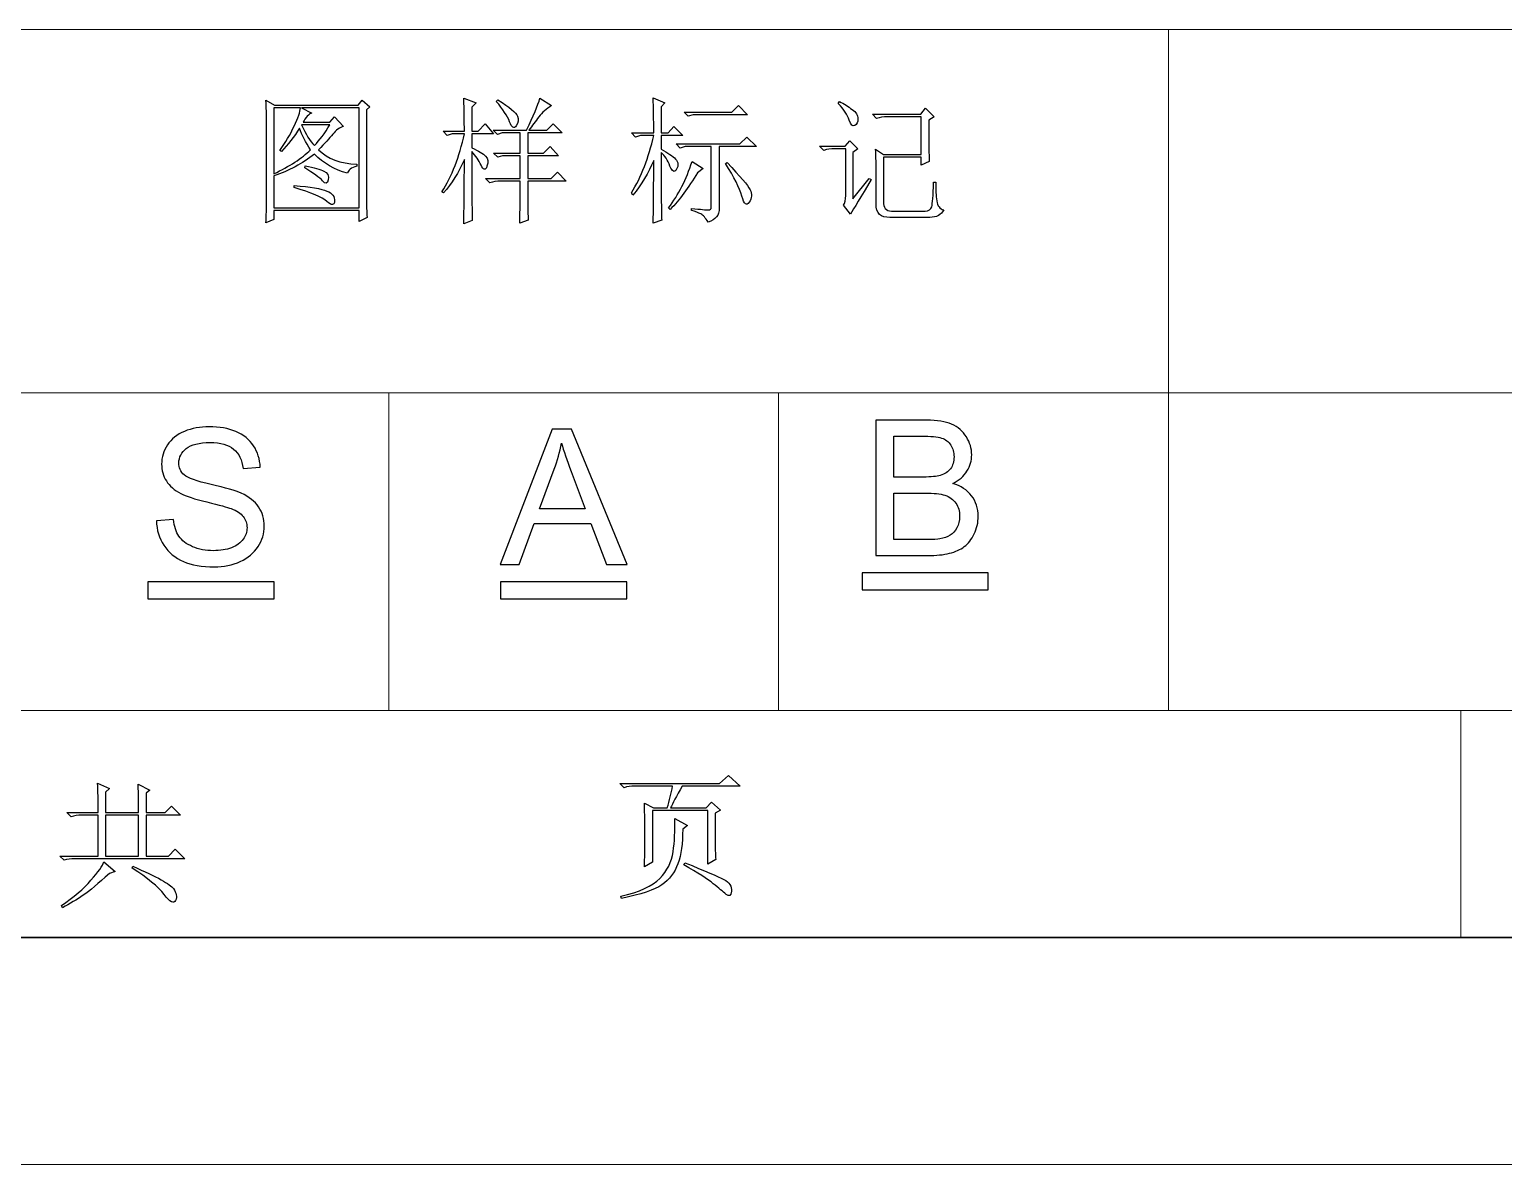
# Model space of a CAD drawing. Header units: millimetres. Extents: x 958 to 3026, y 447 to 1692.
# Drawn here: x 1343.2 to 1479.3, y 447.1 to 551.9 of the extents above; entities that cross this region are included whole.
import ezdxf

# ---------------------------------------------------------------- set-up
doc = ezdxf.new("R2010")
doc.units = ezdxf.units.MM
doc.layers.add('layer 1', color=7, linetype='Continuous')

msp = doc.modelspace()

# ---------------------------------------------------------------- linework, layer by layer
at = {"layer": 'layer 1', "color": 1, "lineweight": 9}
for points in [[(1610.298, 551.913), (1610.298, 551.913), (1070.528, 551.913), (1070.528, 551.913)], [(1448.367, 551.913), (1448.367, 551.913), (1448.367, 551.913), (1448.367, 551.913)], [(1448.367, 551.913), (1448.367, 551.913), (1448.367, 489.014), (1448.367, 489.014)], [(1610.298, 518.367), (1610.298, 518.367), (1340.413, 518.367), (1340.413, 518.367)], [(1376.398, 518.367), (1376.398, 518.367), (1376.398, 518.367), (1376.398, 518.367)], [(1376.398, 518.367), (1376.398, 518.367), (1376.398, 489.014), (1376.398, 489.014)], [(1412.382, 518.367), (1412.382, 518.367), (1412.382, 518.367), (1412.382, 518.367)], [(1412.382, 518.367), (1412.382, 518.367), (1412.382, 489.014), (1412.382, 489.014)], [(1610.298, 489.014), (1610.298, 489.014), (1070.528, 489.014), (1070.528, 489.014)], [(1475.355, 489.014), (1475.355, 489.014), (1475.355, 489.014), (1475.355, 489.014)], [(1475.355, 468.048), (1475.355, 468.048), (1475.355, 489.014), (1475.355, 489.014)], [(958.076, 447.081), (958.076, 447.081), (1902.673, 447.081), (1902.673, 447.081)]]:
    msp.add_open_spline(points, degree=3, dxfattribs=at)
at = {"layer": 'layer 1', "color": 1}
for points, knots in [([(1374.334, 544.484), (1374.334, 544.484), (1374.628, 544.777), (1374.628, 544.777), (1374.628, 544.777), (1374.628, 544.777), (1373.94, 545.369), (1373.94, 545.369), (1373.94, 545.369), (1373.94, 545.369), (1373.548, 544.926), (1373.548, 544.926), (1373.548, 544.926), (1373.548, 544.926), (1365.832, 544.926), (1365.832, 544.926), (1365.832, 544.926), (1365.832, 544.926), (1365.046, 545.369), (1365.046, 545.369), (1365.046, 545.369), (1365.08, 544.681), (1365.094, 544.058), (1365.094, 543.5), (1365.094, 543.5), (1365.094, 543.5), (1365.094, 536.08), (1365.094, 536.08), (1365.094, 536.08), (1365.094, 535.393), (1365.08, 534.722), (1365.046, 534.065), (1365.046, 534.065), (1365.046, 534.065), (1365.782, 534.361), (1365.782, 534.361), (1365.782, 534.361), (1365.782, 534.361), (1365.782, 535.196), (1365.782, 535.196), (1365.782, 535.196), (1365.782, 535.196), (1373.644, 535.196), (1373.644, 535.196), (1373.644, 535.196), (1373.644, 535.196), (1373.644, 534.164), (1373.644, 534.164), (1373.644, 534.164), (1373.644, 534.164), (1374.382, 534.556), (1374.382, 534.556), (1374.382, 534.556), (1374.349, 535.08), (1374.334, 535.672), (1374.334, 536.326), (1374.334, 536.326), (1374.334, 536.326), (1374.334, 544.484), (1374.334, 544.484)], [0, 0, 0, 0, 0.0666667, 0.0666667, 0.0666667, 0.0666667, 0.1333333, 0.1333333, 0.1333333, 0.1333333, 0.2, 0.2, 0.2, 0.2, 0.2666667, 0.2666667, 0.2666667, 0.2666667, 0.3333333, 0.3333333, 0.3333333, 0.3333333, 0.4, 0.4, 0.4, 0.4, 0.4666667, 0.4666667, 0.4666667, 0.4666667, 0.5333333, 0.5333333, 0.5333333, 0.5333333, 0.6, 0.6, 0.6, 0.6, 0.6666667, 0.6666667, 0.6666667, 0.6666667, 0.7333333, 0.7333333, 0.7333333, 0.7333333, 0.8, 0.8, 0.8, 0.8, 0.8666667, 0.8666667, 0.8666667, 0.8666667, 0.9333333, 0.9333333, 0.9333333, 0.9333333, 1, 1, 1, 1]), ([(1365.782, 544.681), (1365.782, 544.681), (1368.239, 544.681), (1368.239, 544.681), (1368.239, 544.681), (1368.208, 544.32), (1368.011, 543.754), (1367.65, 542.985), (1367.65, 542.985), (1367.289, 542.215), (1366.847, 541.469), (1366.323, 540.75), (1366.323, 540.75), (1366.323, 540.75), (1366.472, 540.651), (1366.472, 540.651), (1366.472, 540.651), (1367.092, 541.274), (1367.65, 541.993), (1368.141, 542.813), (1368.141, 542.813), (1368.371, 542.156), (1368.715, 541.485), (1369.174, 540.798), (1369.174, 540.798), (1368.355, 540.012), (1367.225, 539.273), (1365.782, 538.586), (1365.782, 538.586), (1365.782, 538.586), (1365.782, 544.681), (1365.782, 544.681)], [0, 0, 0, 0, 0.125, 0.125, 0.125, 0.125, 0.25, 0.25, 0.25, 0.25, 0.375, 0.375, 0.375, 0.375, 0.5, 0.5, 0.5, 0.5, 0.625, 0.625, 0.625, 0.625, 0.75, 0.75, 0.75, 0.75, 0.875, 0.875, 0.875, 0.875, 1, 1, 1, 1]), ([(1365.782, 535.441), (1365.782, 535.441), (1365.782, 538.391), (1365.782, 538.391), (1365.782, 538.391), (1367.16, 538.848), (1368.403, 539.521), (1369.518, 540.406), (1369.518, 540.406), (1370.369, 539.552), (1371.384, 538.963), (1372.565, 538.636), (1372.565, 538.636), (1372.63, 538.93), (1372.925, 539.144), (1373.449, 539.273), (1373.449, 539.273), (1373.449, 539.273), (1373.449, 539.471), (1373.449, 539.471), (1373.449, 539.471), (1371.908, 539.536), (1370.73, 539.978), (1369.91, 540.798), (1369.91, 540.798), (1370.468, 541.387), (1370.902, 541.871), (1371.212, 542.247), (1371.212, 542.247), (1371.525, 542.624), (1371.86, 542.861), (1372.221, 542.959), (1372.221, 542.959), (1372.221, 542.959), (1371.384, 543.844), (1371.384, 543.844), (1371.384, 543.844), (1371.384, 543.844), (1370.942, 543.354), (1370.942, 543.354), (1370.942, 543.354), (1370.942, 543.354), (1368.487, 543.354), (1368.487, 543.354), (1368.487, 543.354), (1368.583, 543.551), (1368.707, 543.729), (1368.854, 543.895), (1368.854, 543.895), (1369.003, 544.058), (1369.141, 544.157), (1369.273, 544.188), (1369.273, 544.188), (1369.273, 544.188), (1368.338, 544.681), (1368.338, 544.681), (1368.338, 544.681), (1368.338, 544.681), (1373.644, 544.681), (1373.644, 544.681), (1373.644, 544.681), (1373.644, 544.681), (1373.644, 535.441), (1373.644, 535.441), (1373.644, 535.441), (1373.644, 535.441), (1365.782, 535.441), (1365.782, 535.441)], [0, 0, 0, 0, 0.0588235, 0.0588235, 0.0588235, 0.0588235, 0.1176471, 0.1176471, 0.1176471, 0.1176471, 0.1764706, 0.1764706, 0.1764706, 0.1764706, 0.2352941, 0.2352941, 0.2352941, 0.2352941, 0.2941176, 0.2941176, 0.2941176, 0.2941176, 0.3529412, 0.3529412, 0.3529412, 0.3529412, 0.4117647, 0.4117647, 0.4117647, 0.4117647, 0.4705882, 0.4705882, 0.4705882, 0.4705882, 0.5294118, 0.5294118, 0.5294118, 0.5294118, 0.5882353, 0.5882353, 0.5882353, 0.5882353, 0.6470588, 0.6470588, 0.6470588, 0.6470588, 0.7058824, 0.7058824, 0.7058824, 0.7058824, 0.7647059, 0.7647059, 0.7647059, 0.7647059, 0.8235294, 0.8235294, 0.8235294, 0.8235294, 0.8823529, 0.8823529, 0.8823529, 0.8823529, 0.9411765, 0.9411765, 0.9411765, 0.9411765, 1, 1, 1, 1]), ([(1384.053, 536.72), (1384.053, 536.72), (1384.053, 540.651), (1384.053, 540.651), (1384.053, 540.651), (1384.413, 540.257), (1384.698, 539.831), (1384.912, 539.372), (1384.912, 539.372), (1385.126, 538.915), (1385.307, 538.881), (1385.453, 539.273), (1385.453, 539.273), (1385.6, 539.668), (1385.56, 539.978), (1385.33, 540.209), (1385.33, 540.209), (1385.101, 540.437), (1384.676, 540.699), (1384.053, 540.995), (1384.053, 540.995), (1384.053, 540.995), (1384.053, 542.272), (1384.053, 542.272), (1384.053, 542.272), (1384.053, 542.272), (1386.068, 542.272), (1386.068, 542.272), (1386.068, 542.272), (1386.068, 542.272), (1385.281, 543.205), (1385.281, 543.205), (1385.281, 543.205), (1385.281, 543.205), (1384.642, 542.517), (1384.642, 542.517), (1384.642, 542.517), (1384.642, 542.517), (1384.053, 542.517), (1384.053, 542.517), (1384.053, 542.517), (1384.053, 542.517), (1384.053, 544.729), (1384.053, 544.729), (1384.053, 544.729), (1384.053, 544.729), (1384.445, 545.123), (1384.445, 545.123), (1384.445, 545.123), (1384.445, 545.123), (1383.315, 545.563), (1383.315, 545.563), (1383.315, 545.563), (1383.348, 544.419), (1383.365, 543.402), (1383.365, 542.517), (1383.365, 542.517), (1383.365, 542.517), (1381.398, 542.517), (1381.398, 542.517), (1381.398, 542.517), (1381.398, 542.517), (1381.793, 542.125), (1381.793, 542.125), (1381.793, 542.125), (1381.793, 542.125), (1382.235, 542.272), (1382.235, 542.272), (1382.235, 542.272), (1382.235, 542.272), (1383.365, 542.272), (1383.365, 542.272), (1383.365, 542.272), (1382.906, 540.144), (1382.218, 538.357), (1381.3, 536.915), (1381.3, 536.915), (1381.3, 536.915), (1381.449, 536.818), (1381.449, 536.818), (1381.449, 536.818), (1382.201, 537.67), (1382.841, 538.701), (1383.365, 539.913), (1383.365, 539.913), (1383.365, 537.881), (1383.348, 535.9), (1383.315, 533.967), (1383.315, 533.967), (1383.315, 533.967), (1384.101, 534.263), (1384.101, 534.263), (1384.101, 534.263), (1384.07, 535.441), (1384.053, 536.261), (1384.053, 536.72)], [0, 0, 0, 0, 0.0416667, 0.0416667, 0.0416667, 0.0416667, 0.0833333, 0.0833333, 0.0833333, 0.0833333, 0.125, 0.125, 0.125, 0.125, 0.1666667, 0.1666667, 0.1666667, 0.1666667, 0.2083333, 0.2083333, 0.2083333, 0.2083333, 0.25, 0.25, 0.25, 0.25, 0.2916667, 0.2916667, 0.2916667, 0.2916667, 0.3333333, 0.3333333, 0.3333333, 0.3333333, 0.375, 0.375, 0.375, 0.375, 0.4166667, 0.4166667, 0.4166667, 0.4166667, 0.4583333, 0.4583333, 0.4583333, 0.4583333, 0.5, 0.5, 0.5, 0.5, 0.5416667, 0.5416667, 0.5416667, 0.5416667, 0.5833333, 0.5833333, 0.5833333, 0.5833333, 0.625, 0.625, 0.625, 0.625, 0.6666667, 0.6666667, 0.6666667, 0.6666667, 0.7083333, 0.7083333, 0.7083333, 0.7083333, 0.75, 0.75, 0.75, 0.75, 0.7916667, 0.7916667, 0.7916667, 0.7916667, 0.8333333, 0.8333333, 0.8333333, 0.8333333, 0.875, 0.875, 0.875, 0.875, 0.9166667, 0.9166667, 0.9166667, 0.9166667, 0.9583333, 0.9583333, 0.9583333, 0.9583333, 1, 1, 1, 1]), ([(1389.213, 537.898), (1389.213, 537.898), (1392.75, 537.898), (1392.75, 537.898), (1392.75, 537.898), (1392.75, 537.898), (1391.963, 538.735), (1391.963, 538.735), (1391.963, 538.735), (1391.963, 538.735), (1391.374, 538.143), (1391.374, 538.143), (1391.374, 538.143), (1391.374, 538.143), (1389.213, 538.143), (1389.213, 538.143), (1389.213, 538.143), (1389.213, 538.143), (1389.213, 540.257), (1389.213, 540.257), (1389.213, 540.257), (1389.213, 540.257), (1392.062, 540.257), (1392.062, 540.257), (1392.062, 540.257), (1392.062, 540.257), (1391.276, 541.093), (1391.276, 541.093), (1391.276, 541.093), (1391.276, 541.093), (1390.687, 540.502), (1390.687, 540.502), (1390.687, 540.502), (1390.687, 540.502), (1389.213, 540.502), (1389.213, 540.502), (1389.213, 540.502), (1389.213, 540.502), (1389.213, 542.37), (1389.213, 542.37), (1389.213, 542.37), (1389.213, 542.37), (1392.406, 542.37), (1392.406, 542.37), (1392.406, 542.37), (1392.406, 542.37), (1391.571, 543.205), (1391.571, 543.205), (1391.571, 543.205), (1391.571, 543.205), (1390.982, 542.616), (1390.982, 542.616), (1390.982, 542.616), (1390.982, 542.616), (1389.311, 542.616), (1389.311, 542.616), (1389.311, 542.616), (1389.638, 543.041), (1389.948, 543.452), (1390.244, 543.844), (1390.244, 543.844), (1390.54, 544.238), (1390.932, 544.582), (1391.425, 544.876), (1391.425, 544.876), (1391.425, 544.876), (1390.343, 545.563), (1390.343, 545.563), (1390.343, 545.563), (1390.146, 544.909), (1389.737, 543.926), (1389.114, 542.616), (1389.114, 542.616), (1389.114, 542.616), (1386.017, 542.616), (1386.017, 542.616), (1386.017, 542.616), (1386.017, 542.616), (1386.412, 542.224), (1386.412, 542.224), (1386.412, 542.224), (1386.412, 542.224), (1386.854, 542.37), (1386.854, 542.37), (1386.854, 542.37), (1386.854, 542.37), (1388.525, 542.37), (1388.525, 542.37), (1388.525, 542.37), (1388.525, 542.37), (1388.525, 540.502), (1388.525, 540.502), (1388.525, 540.502), (1388.525, 540.502), (1386.068, 540.502), (1386.068, 540.502), (1386.068, 540.502), (1386.068, 540.502), (1386.46, 540.11), (1386.46, 540.11), (1386.46, 540.11), (1386.46, 540.11), (1386.902, 540.257), (1386.902, 540.257), (1386.902, 540.257), (1386.902, 540.257), (1388.525, 540.257), (1388.525, 540.257), (1388.525, 540.257), (1388.525, 540.257), (1388.525, 538.143), (1388.525, 538.143), (1388.525, 538.143), (1388.525, 538.143), (1385.33, 538.143), (1385.33, 538.143), (1385.33, 538.143), (1385.33, 538.143), (1385.724, 537.751), (1385.724, 537.751), (1385.724, 537.751), (1386.017, 537.85), (1386.347, 537.898), (1386.707, 537.898), (1386.707, 537.898), (1386.707, 537.898), (1388.525, 537.898), (1388.525, 537.898), (1388.525, 537.898), (1388.525, 536.489), (1388.508, 535.196), (1388.475, 534.017), (1388.475, 534.017), (1388.475, 534.017), (1389.261, 534.311), (1389.261, 534.311), (1389.261, 534.311), (1389.229, 535.032), (1389.213, 536.227), (1389.213, 537.898)], [0, 0, 0, 0, 0.0285714, 0.0285714, 0.0285714, 0.0285714, 0.0571429, 0.0571429, 0.0571429, 0.0571429, 0.0857143, 0.0857143, 0.0857143, 0.0857143, 0.1142857, 0.1142857, 0.1142857, 0.1142857, 0.1428571, 0.1428571, 0.1428571, 0.1428571, 0.1714286, 0.1714286, 0.1714286, 0.1714286, 0.2, 0.2, 0.2, 0.2, 0.2285714, 0.2285714, 0.2285714, 0.2285714, 0.2571429, 0.2571429, 0.2571429, 0.2571429, 0.2857143, 0.2857143, 0.2857143, 0.2857143, 0.3142857, 0.3142857, 0.3142857, 0.3142857, 0.3428571, 0.3428571, 0.3428571, 0.3428571, 0.3714286, 0.3714286, 0.3714286, 0.3714286, 0.4, 0.4, 0.4, 0.4, 0.4285714, 0.4285714, 0.4285714, 0.4285714, 0.4571429, 0.4571429, 0.4571429, 0.4571429, 0.4857143, 0.4857143, 0.4857143, 0.4857143, 0.5142857, 0.5142857, 0.5142857, 0.5142857, 0.5428571, 0.5428571, 0.5428571, 0.5428571, 0.5714286, 0.5714286, 0.5714286, 0.5714286, 0.6, 0.6, 0.6, 0.6, 0.6285714, 0.6285714, 0.6285714, 0.6285714, 0.6571429, 0.6571429, 0.6571429, 0.6571429, 0.6857143, 0.6857143, 0.6857143, 0.6857143, 0.7142857, 0.7142857, 0.7142857, 0.7142857, 0.7428571, 0.7428571, 0.7428571, 0.7428571, 0.7714286, 0.7714286, 0.7714286, 0.7714286, 0.8, 0.8, 0.8, 0.8, 0.8285714, 0.8285714, 0.8285714, 0.8285714, 0.8571429, 0.8571429, 0.8571429, 0.8571429, 0.8857143, 0.8857143, 0.8857143, 0.8857143, 0.9142857, 0.9142857, 0.9142857, 0.9142857, 0.9428571, 0.9428571, 0.9428571, 0.9428571, 0.9714286, 0.9714286, 0.9714286, 0.9714286, 1, 1, 1, 1]), ([(1386.313, 545.27), (1386.936, 544.549), (1387.344, 543.918), (1387.542, 543.377), (1387.542, 543.377), (1387.739, 542.838), (1387.942, 542.714), (1388.156, 543.01), (1388.156, 543.01), (1388.368, 543.303), (1388.41, 543.607), (1388.28, 543.918), (1388.28, 543.918), (1388.148, 544.23), (1387.542, 544.729), (1386.46, 545.417), (1386.46, 545.417), (1386.46, 545.417), (1386.313, 545.27), (1386.313, 545.27)], [0, 0, 0, 0, 0.2, 0.2, 0.2, 0.2, 0.4, 0.4, 0.4, 0.4, 0.6, 0.6, 0.6, 0.6, 0.8, 0.8, 0.8, 0.8, 1, 1, 1, 1]), ([(1401.535, 540.553), (1401.864, 540.257), (1402.133, 539.84), (1402.347, 539.299), (1402.347, 539.299), (1402.561, 538.758), (1402.764, 538.659), (1402.961, 539.005), (1402.961, 539.005), (1403.158, 539.349), (1403.124, 539.659), (1402.862, 539.938), (1402.862, 539.938), (1402.6, 540.217), (1402.158, 540.519), (1401.535, 540.846), (1401.535, 540.846), (1401.535, 540.846), (1401.535, 542.125), (1401.535, 542.125), (1401.535, 542.125), (1401.535, 542.125), (1403.55, 542.125), (1403.55, 542.125), (1403.55, 542.125), (1403.55, 542.125), (1402.716, 542.959), (1402.716, 542.959), (1402.716, 542.959), (1402.716, 542.959), (1402.175, 542.37), (1402.175, 542.37), (1402.175, 542.37), (1402.175, 542.37), (1401.535, 542.37), (1401.535, 542.37), (1401.535, 542.37), (1401.535, 542.37), (1401.535, 544.777), (1401.535, 544.777), (1401.535, 544.777), (1401.535, 544.777), (1401.879, 545.123), (1401.879, 545.123), (1401.879, 545.123), (1401.879, 545.123), (1400.799, 545.614), (1400.799, 545.614), (1400.799, 545.614), (1400.831, 544.695), (1400.847, 543.616), (1400.847, 542.37), (1400.847, 542.37), (1400.847, 542.37), (1398.784, 542.37), (1398.784, 542.37), (1398.784, 542.37), (1398.784, 542.37), (1399.176, 541.978), (1399.176, 541.978), (1399.176, 541.978), (1399.176, 541.978), (1399.619, 542.125), (1399.619, 542.125), (1399.619, 542.125), (1399.619, 542.125), (1400.847, 542.125), (1400.847, 542.125), (1400.847, 542.125), (1400.388, 540.06), (1399.701, 538.292), (1398.784, 536.818), (1398.784, 536.818), (1398.784, 536.818), (1398.931, 536.621), (1398.931, 536.621), (1398.931, 536.621), (1399.717, 537.605), (1400.357, 538.668), (1400.847, 539.814), (1400.847, 539.814), (1400.847, 537.357), (1400.831, 535.426), (1400.799, 534.017), (1400.799, 534.017), (1400.799, 534.017), (1401.586, 534.311), (1401.586, 534.311), (1401.586, 534.311), (1401.552, 534.967), (1401.535, 537.047), (1401.535, 540.553)], [0, 0, 0, 0, 0.0434783, 0.0434783, 0.0434783, 0.0434783, 0.0869565, 0.0869565, 0.0869565, 0.0869565, 0.1304348, 0.1304348, 0.1304348, 0.1304348, 0.173913, 0.173913, 0.173913, 0.173913, 0.2173913, 0.2173913, 0.2173913, 0.2173913, 0.2608696, 0.2608696, 0.2608696, 0.2608696, 0.3043478, 0.3043478, 0.3043478, 0.3043478, 0.3478261, 0.3478261, 0.3478261, 0.3478261, 0.3913043, 0.3913043, 0.3913043, 0.3913043, 0.4347826, 0.4347826, 0.4347826, 0.4347826, 0.4782609, 0.4782609, 0.4782609, 0.4782609, 0.5217391, 0.5217391, 0.5217391, 0.5217391, 0.5652174, 0.5652174, 0.5652174, 0.5652174, 0.6086957, 0.6086957, 0.6086957, 0.6086957, 0.6521739, 0.6521739, 0.6521739, 0.6521739, 0.6956522, 0.6956522, 0.6956522, 0.6956522, 0.7391304, 0.7391304, 0.7391304, 0.7391304, 0.7826087, 0.7826087, 0.7826087, 0.7826087, 0.826087, 0.826087, 0.826087, 0.826087, 0.8695652, 0.8695652, 0.8695652, 0.8695652, 0.9130435, 0.9130435, 0.9130435, 0.9130435, 0.9565217, 0.9565217, 0.9565217, 0.9565217, 1, 1, 1, 1]), ([(1403.649, 544.287), (1403.649, 544.287), (1404.043, 543.895), (1404.043, 543.895), (1404.043, 543.895), (1404.043, 543.895), (1404.485, 544.041), (1404.485, 544.041), (1404.485, 544.041), (1404.485, 544.041), (1409.496, 544.041), (1409.496, 544.041), (1409.496, 544.041), (1409.496, 544.041), (1408.662, 544.876), (1408.662, 544.876), (1408.662, 544.876), (1408.662, 544.876), (1408.073, 544.287), (1408.073, 544.287), (1408.073, 544.287), (1408.073, 544.287), (1403.649, 544.287), (1403.649, 544.287)], [0, 0, 0, 0, 0.1666667, 0.1666667, 0.1666667, 0.1666667, 0.3333333, 0.3333333, 0.3333333, 0.3333333, 0.5, 0.5, 0.5, 0.5, 0.6666667, 0.6666667, 0.6666667, 0.6666667, 0.8333333, 0.8333333, 0.8333333, 0.8333333, 1, 1, 1, 1]), ([(1417.89, 545.073), (1418.414, 544.515), (1418.749, 544.008), (1418.896, 543.551), (1418.896, 543.551), (1419.043, 543.092), (1419.217, 542.92), (1419.412, 543.033), (1419.412, 543.033), (1419.609, 543.148), (1419.707, 543.362), (1419.707, 543.672), (1419.707, 543.672), (1419.707, 543.985), (1419.527, 544.27), (1419.166, 544.532), (1419.166, 544.532), (1418.806, 544.794), (1418.414, 545.039), (1417.988, 545.27), (1417.988, 545.27), (1417.988, 545.27), (1417.89, 545.073), (1417.89, 545.073)], [0, 0, 0, 0, 0.1666667, 0.1666667, 0.1666667, 0.1666667, 0.3333333, 0.3333333, 0.3333333, 0.3333333, 0.5, 0.5, 0.5, 0.5, 0.6666667, 0.6666667, 0.6666667, 0.6666667, 0.8333333, 0.8333333, 0.8333333, 0.8333333, 1, 1, 1, 1]), ([(1421.378, 535.785), (1421.378, 534.933), (1421.804, 534.525), (1422.655, 534.556), (1422.655, 534.556), (1422.655, 534.556), (1426.341, 534.556), (1426.341, 534.556), (1426.341, 534.556), (1426.964, 534.556), (1427.39, 534.787), (1427.618, 535.246), (1427.618, 535.246), (1427.257, 535.342), (1427.046, 535.621), (1426.981, 536.08), (1426.981, 536.08), (1426.914, 536.54), (1426.882, 537.112), (1426.882, 537.8), (1426.882, 537.8), (1426.882, 537.8), (1426.685, 537.8), (1426.685, 537.8), (1426.685, 537.8), (1426.651, 536.556), (1426.595, 535.801), (1426.513, 535.539), (1426.513, 535.539), (1426.431, 535.277), (1426.226, 535.147), (1425.899, 535.147), (1425.899, 535.147), (1425.899, 535.147), (1422.802, 535.147), (1422.802, 535.147), (1422.802, 535.147), (1422.278, 535.147), (1422.033, 535.441), (1422.066, 536.032), (1422.066, 536.032), (1422.066, 536.032), (1422.066, 540.11), (1422.066, 540.11), (1422.066, 540.11), (1422.066, 540.11), (1425.555, 540.11), (1425.555, 540.11), (1425.555, 540.11), (1425.555, 540.11), (1425.555, 539.372), (1425.555, 539.372), (1425.555, 539.372), (1425.555, 539.372), (1426.293, 539.716), (1426.293, 539.716), (1426.293, 539.716), (1426.259, 540.209), (1426.243, 541.485), (1426.243, 543.551), (1426.243, 543.551), (1426.243, 543.551), (1426.733, 543.844), (1426.733, 543.844), (1426.733, 543.844), (1426.733, 543.844), (1425.947, 544.63), (1425.947, 544.63), (1425.947, 544.63), (1425.947, 544.63), (1425.507, 544.089), (1425.507, 544.089), (1425.507, 544.089), (1425.507, 544.089), (1421.035, 544.089), (1421.035, 544.089), (1421.035, 544.089), (1421.035, 544.089), (1421.427, 543.697), (1421.427, 543.697), (1421.427, 543.697), (1421.722, 543.796), (1422.049, 543.844), (1422.41, 543.844), (1422.41, 543.844), (1422.41, 543.844), (1425.555, 543.844), (1425.555, 543.844), (1425.555, 543.844), (1425.555, 543.844), (1425.555, 540.355), (1425.555, 540.355), (1425.555, 540.355), (1425.555, 540.355), (1422.066, 540.355), (1422.066, 540.355), (1422.066, 540.355), (1422.066, 540.355), (1421.328, 540.846), (1421.328, 540.846), (1421.328, 540.846), (1421.362, 540.257), (1421.378, 539.701), (1421.378, 539.177), (1421.378, 539.177), (1421.378, 539.177), (1421.378, 535.785), (1421.378, 535.785)], [0, 0, 0, 0, 0.037037, 0.037037, 0.037037, 0.037037, 0.0740741, 0.0740741, 0.0740741, 0.0740741, 0.1111111, 0.1111111, 0.1111111, 0.1111111, 0.1481481, 0.1481481, 0.1481481, 0.1481481, 0.1851852, 0.1851852, 0.1851852, 0.1851852, 0.2222222, 0.2222222, 0.2222222, 0.2222222, 0.2592593, 0.2592593, 0.2592593, 0.2592593, 0.2962963, 0.2962963, 0.2962963, 0.2962963, 0.3333333, 0.3333333, 0.3333333, 0.3333333, 0.3703704, 0.3703704, 0.3703704, 0.3703704, 0.4074074, 0.4074074, 0.4074074, 0.4074074, 0.4444444, 0.4444444, 0.4444444, 0.4444444, 0.4814815, 0.4814815, 0.4814815, 0.4814815, 0.5185185, 0.5185185, 0.5185185, 0.5185185, 0.5555556, 0.5555556, 0.5555556, 0.5555556, 0.5925926, 0.5925926, 0.5925926, 0.5925926, 0.6296296, 0.6296296, 0.6296296, 0.6296296, 0.6666667, 0.6666667, 0.6666667, 0.6666667, 0.7037037, 0.7037037, 0.7037037, 0.7037037, 0.7407407, 0.7407407, 0.7407407, 0.7407407, 0.7777778, 0.7777778, 0.7777778, 0.7777778, 0.8148148, 0.8148148, 0.8148148, 0.8148148, 0.8518519, 0.8518519, 0.8518519, 0.8518519, 0.8888889, 0.8888889, 0.8888889, 0.8888889, 0.9259259, 0.9259259, 0.9259259, 0.9259259, 0.962963, 0.962963, 0.962963, 0.962963, 1, 1, 1, 1]), ([(1368.338, 543.108), (1368.338, 543.108), (1370.942, 543.108), (1370.942, 543.108), (1370.942, 543.108), (1370.485, 542.322), (1370.009, 541.683), (1369.518, 541.192), (1369.518, 541.192), (1369.124, 541.584), (1368.732, 542.224), (1368.338, 543.108)], [0, 0, 0, 0, 0.3333333, 0.3333333, 0.3333333, 0.3333333, 0.6666667, 0.6666667, 0.6666667, 0.6666667, 1, 1, 1, 1]), ([(1404.336, 535.393), (1404.336, 535.393), (1404.336, 535.196), (1404.336, 535.196), (1404.336, 535.196), (1404.697, 535.097), (1404.984, 534.99), (1405.196, 534.877), (1405.196, 534.877), (1405.41, 534.762), (1405.63, 534.508), (1405.861, 534.116), (1405.861, 534.116), (1406.221, 534.246), (1406.483, 534.409), (1406.647, 534.606), (1406.647, 534.606), (1406.81, 534.804), (1406.892, 535.08), (1406.892, 535.441), (1406.892, 535.441), (1406.892, 535.441), (1406.892, 541.093), (1406.892, 541.093), (1406.892, 541.093), (1406.892, 541.093), (1410.333, 541.093), (1410.333, 541.093), (1410.333, 541.093), (1410.333, 541.093), (1409.448, 541.978), (1409.448, 541.978), (1409.448, 541.978), (1409.448, 541.978), (1408.808, 541.339), (1408.808, 541.339), (1408.808, 541.339), (1408.808, 541.339), (1402.913, 541.339), (1402.913, 541.339), (1402.913, 541.339), (1402.913, 541.339), (1403.305, 540.945), (1403.305, 540.945), (1403.305, 540.945), (1403.305, 540.945), (1403.747, 541.093), (1403.747, 541.093), (1403.747, 541.093), (1403.747, 541.093), (1406.154, 541.093), (1406.154, 541.093), (1406.154, 541.093), (1406.154, 541.093), (1406.154, 535.491), (1406.154, 535.491), (1406.154, 535.491), (1406.154, 535.328), (1406.064, 535.246), (1405.886, 535.246), (1405.886, 535.246), (1405.705, 535.246), (1405.19, 535.294), (1404.336, 535.393)], [0, 0, 0, 0, 0.0625, 0.0625, 0.0625, 0.0625, 0.125, 0.125, 0.125, 0.125, 0.1875, 0.1875, 0.1875, 0.1875, 0.25, 0.25, 0.25, 0.25, 0.3125, 0.3125, 0.3125, 0.3125, 0.375, 0.375, 0.375, 0.375, 0.4375, 0.4375, 0.4375, 0.4375, 0.5, 0.5, 0.5, 0.5, 0.5625, 0.5625, 0.5625, 0.5625, 0.625, 0.625, 0.625, 0.625, 0.6875, 0.6875, 0.6875, 0.6875, 0.75, 0.75, 0.75, 0.75, 0.8125, 0.8125, 0.8125, 0.8125, 0.875, 0.875, 0.875, 0.875, 0.9375, 0.9375, 0.9375, 0.9375, 1, 1, 1, 1]), ([(1418.38, 535.688), (1418.38, 535.688), (1419.02, 534.852), (1419.02, 534.852), (1419.02, 534.852), (1419.313, 535.376), (1419.953, 536.441), (1420.936, 538.047), (1420.936, 538.047), (1420.936, 538.047), (1420.739, 538.143), (1420.739, 538.143), (1420.739, 538.143), (1420.739, 538.143), (1419.217, 536.277), (1419.217, 536.277), (1419.217, 536.277), (1419.217, 536.277), (1419.217, 540.553), (1419.217, 540.553), (1419.217, 540.553), (1419.217, 540.553), (1419.707, 540.896), (1419.707, 540.896), (1419.707, 540.896), (1419.707, 540.896), (1418.969, 541.632), (1418.969, 541.632), (1418.969, 541.632), (1418.969, 541.632), (1418.527, 541.142), (1418.527, 541.142), (1418.527, 541.142), (1418.527, 541.142), (1416.168, 541.142), (1416.168, 541.142), (1416.168, 541.142), (1416.168, 541.142), (1416.562, 540.75), (1416.562, 540.75), (1416.562, 540.75), (1416.858, 540.846), (1417.185, 540.896), (1417.546, 540.896), (1417.546, 540.896), (1417.546, 540.896), (1418.577, 540.896), (1418.577, 540.896), (1418.577, 540.896), (1418.577, 540.896), (1418.577, 536.571), (1418.577, 536.571), (1418.577, 536.571), (1418.577, 536.179), (1418.512, 535.883), (1418.38, 535.688)], [0, 0, 0, 0, 0.0714286, 0.0714286, 0.0714286, 0.0714286, 0.1428571, 0.1428571, 0.1428571, 0.1428571, 0.2142857, 0.2142857, 0.2142857, 0.2142857, 0.2857143, 0.2857143, 0.2857143, 0.2857143, 0.3571429, 0.3571429, 0.3571429, 0.3571429, 0.4285714, 0.4285714, 0.4285714, 0.4285714, 0.5, 0.5, 0.5, 0.5, 0.5714286, 0.5714286, 0.5714286, 0.5714286, 0.6428571, 0.6428571, 0.6428571, 0.6428571, 0.7142857, 0.7142857, 0.7142857, 0.7142857, 0.7857143, 0.7857143, 0.7857143, 0.7857143, 0.8571429, 0.8571429, 0.8571429, 0.8571429, 0.9285714, 0.9285714, 0.9285714, 0.9285714, 1, 1, 1, 1]), ([(1368.682, 539.324), (1368.682, 539.324), (1368.633, 539.127), (1368.633, 539.127), (1368.633, 539.127), (1369.451, 538.636), (1370, 538.234), (1370.279, 537.923), (1370.279, 537.923), (1370.558, 537.611), (1370.73, 537.644), (1370.795, 538.022), (1370.795, 538.022), (1370.86, 538.397), (1370.73, 538.668), (1370.403, 538.833), (1370.403, 538.833), (1370.074, 538.997), (1369.501, 539.16), (1368.682, 539.324)], [0, 0, 0, 0, 0.2, 0.2, 0.2, 0.2, 0.4, 0.4, 0.4, 0.4, 0.6, 0.6, 0.6, 0.6, 0.8, 0.8, 0.8, 0.8, 1, 1, 1, 1]), ([(1404.387, 539.716), (1403.863, 538.078), (1403.141, 536.653), (1402.223, 535.441), (1402.223, 535.441), (1402.223, 535.441), (1402.372, 535.294), (1402.372, 535.294), (1402.372, 535.294), (1403.223, 536.145), (1404.057, 537.275), (1404.877, 538.684), (1404.877, 538.684), (1404.877, 538.684), (1405.418, 539.079), (1405.418, 539.079), (1405.418, 539.079), (1405.418, 539.079), (1404.387, 539.716), (1404.387, 539.716)], [0, 0, 0, 0, 0.2, 0.2, 0.2, 0.2, 0.4, 0.4, 0.4, 0.4, 0.6, 0.6, 0.6, 0.6, 0.8, 0.8, 0.8, 0.8, 1, 1, 1, 1]), ([(1407.63, 539.62), (1407.63, 539.62), (1407.481, 539.521), (1407.481, 539.521), (1407.481, 539.521), (1408.267, 538.276), (1408.769, 537.275), (1408.98, 536.523), (1408.98, 536.523), (1409.194, 535.77), (1409.423, 535.581), (1409.668, 535.957), (1409.668, 535.957), (1409.913, 536.334), (1409.939, 536.72), (1409.741, 537.112), (1409.741, 537.112), (1409.547, 537.506), (1408.842, 538.341), (1407.63, 539.62)], [0, 0, 0, 0, 0.2, 0.2, 0.2, 0.2, 0.4, 0.4, 0.4, 0.4, 0.6, 0.6, 0.6, 0.6, 0.8, 0.8, 0.8, 0.8, 1, 1, 1, 1]), ([(1367.65, 537.506), (1367.65, 537.506), (1367.65, 537.309), (1367.65, 537.309), (1367.65, 537.309), (1369.223, 536.85), (1370.231, 536.424), (1370.671, 536.032), (1370.671, 536.032), (1371.114, 535.638), (1371.353, 535.646), (1371.384, 536.055), (1371.384, 536.055), (1371.418, 536.466), (1371.181, 536.776), (1370.671, 536.99), (1370.671, 536.99), (1370.164, 537.202), (1369.158, 537.374), (1367.65, 537.506)], [0, 0, 0, 0, 0.2, 0.2, 0.2, 0.2, 0.4, 0.4, 0.4, 0.4, 0.6, 0.6, 0.6, 0.6, 0.8, 0.8, 0.8, 0.8, 1, 1, 1, 1]), ([(1421.364, 503.325), (1421.364, 503.325), (1421.364, 515.832), (1421.364, 515.832), (1421.364, 515.832), (1421.364, 515.832), (1426.058, 515.832), (1426.058, 515.832), (1426.058, 515.832), (1427.013, 515.832), (1427.779, 515.704), (1428.355, 515.454), (1428.355, 515.454), (1428.935, 515.2), (1429.386, 514.81), (1429.712, 514.283), (1429.712, 514.283), (1430.038, 513.759), (1430.204, 513.209), (1430.204, 512.632), (1430.204, 512.632), (1430.204, 512.099), (1430.059, 511.595), (1429.768, 511.124), (1429.768, 511.124), (1429.479, 510.652), (1429.04, 510.271), (1428.454, 509.979), (1428.454, 509.979), (1429.211, 509.758), (1429.791, 509.38), (1430.198, 508.846), (1430.198, 508.846), (1430.606, 508.311), (1430.81, 507.679), (1430.81, 506.951), (1430.81, 506.951), (1430.81, 506.366), (1430.685, 505.821), (1430.437, 505.317), (1430.437, 505.317), (1430.19, 504.813), (1429.884, 504.426), (1429.52, 504.153), (1429.52, 504.153), (1429.156, 503.879), (1428.699, 503.675), (1428.151, 503.535), (1428.151, 503.535), (1427.604, 503.395), (1426.931, 503.325), (1426.133, 503.325), (1426.133, 503.325), (1426.133, 503.325), (1421.364, 503.325), (1421.364, 503.325)], [0, 0, 0, 0, 0.0714286, 0.0714286, 0.0714286, 0.0714286, 0.1428571, 0.1428571, 0.1428571, 0.1428571, 0.2142857, 0.2142857, 0.2142857, 0.2142857, 0.2857143, 0.2857143, 0.2857143, 0.2857143, 0.3571429, 0.3571429, 0.3571429, 0.3571429, 0.4285714, 0.4285714, 0.4285714, 0.4285714, 0.5, 0.5, 0.5, 0.5, 0.5714286, 0.5714286, 0.5714286, 0.5714286, 0.6428571, 0.6428571, 0.6428571, 0.6428571, 0.7142857, 0.7142857, 0.7142857, 0.7142857, 0.7857143, 0.7857143, 0.7857143, 0.7857143, 0.8571429, 0.8571429, 0.8571429, 0.8571429, 0.9285714, 0.9285714, 0.9285714, 0.9285714, 1, 1, 1, 1]), ([(1354.937, 506.519), (1354.937, 506.519), (1356.498, 506.656), (1356.498, 506.656), (1356.498, 506.656), (1356.571, 506.03), (1356.743, 505.517), (1357.013, 505.115), (1357.013, 505.115), (1357.284, 504.713), (1357.704, 504.39), (1358.272, 504.143), (1358.272, 504.143), (1358.839, 503.895), (1359.48, 503.773), (1360.191, 503.773), (1360.191, 503.773), (1360.822, 503.773), (1361.379, 503.866), (1361.862, 504.052), (1361.862, 504.052), (1362.346, 504.242), (1362.706, 504.498), (1362.942, 504.824), (1362.942, 504.824), (1363.178, 505.153), (1363.298, 505.508), (1363.298, 505.896), (1363.298, 505.896), (1363.298, 506.289), (1363.184, 506.629), (1362.954, 506.924), (1362.954, 506.924), (1362.727, 507.218), (1362.351, 507.462), (1361.83, 507.66), (1361.83, 507.66), (1361.492, 507.791), (1360.753, 507.995), (1359.602, 508.272), (1359.602, 508.272), (1358.455, 508.549), (1357.648, 508.808), (1357.188, 509.052), (1357.188, 509.052), (1356.591, 509.364), (1356.146, 509.754), (1355.852, 510.217), (1355.852, 510.217), (1355.561, 510.68), (1355.415, 511.198), (1355.415, 511.775), (1355.415, 511.775), (1355.415, 512.404), (1355.592, 512.995), (1355.951, 513.543), (1355.951, 513.543), (1356.309, 514.093), (1356.833, 514.509), (1357.52, 514.795), (1357.52, 514.795), (1358.21, 515.077), (1358.973, 515.22), (1359.815, 515.22), (1359.815, 515.22), (1360.744, 515.22), (1361.559, 515.071), (1362.27, 514.772), (1362.27, 514.772), (1362.977, 514.474), (1363.522, 514.035), (1363.903, 513.455), (1363.903, 513.455), (1364.282, 512.876), (1364.489, 512.218), (1364.518, 511.484), (1364.518, 511.484), (1364.518, 511.484), (1362.931, 511.364), (1362.931, 511.364), (1362.931, 511.364), (1362.843, 512.154), (1362.555, 512.753), (1362.063, 513.155), (1362.063, 513.155), (1361.571, 513.56), (1360.846, 513.761), (1359.885, 513.761), (1359.885, 513.761), (1358.883, 513.761), (1358.155, 513.578), (1357.695, 513.211), (1357.695, 513.211), (1357.238, 512.844), (1357.008, 512.401), (1357.008, 511.886), (1357.008, 511.886), (1357.008, 511.434), (1357.171, 511.064), (1357.494, 510.776), (1357.494, 510.776), (1357.814, 510.485), (1358.644, 510.188), (1359.99, 509.885), (1359.99, 509.885), (1361.335, 509.579), (1362.258, 509.314), (1362.759, 509.087), (1362.759, 509.087), (1363.487, 508.749), (1364.026, 508.324), (1364.372, 507.812), (1364.372, 507.812), (1364.719, 507.296), (1364.89, 506.702), (1364.89, 506.032), (1364.89, 506.032), (1364.89, 505.366), (1364.701, 504.74), (1364.32, 504.151), (1364.32, 504.151), (1363.938, 503.563), (1363.391, 503.106), (1362.677, 502.777), (1362.677, 502.777), (1361.964, 502.451), (1361.16, 502.288), (1360.269, 502.288), (1360.269, 502.288), (1359.136, 502.288), (1358.187, 502.451), (1357.424, 502.783), (1357.424, 502.783), (1356.658, 503.112), (1356.058, 503.607), (1355.622, 504.271), (1355.622, 504.271), (1355.188, 504.932), (1354.958, 505.683), (1354.937, 506.519)], [0, 0, 0, 0, 0.0285714, 0.0285714, 0.0285714, 0.0285714, 0.0571429, 0.0571429, 0.0571429, 0.0571429, 0.0857143, 0.0857143, 0.0857143, 0.0857143, 0.1142857, 0.1142857, 0.1142857, 0.1142857, 0.1428571, 0.1428571, 0.1428571, 0.1428571, 0.1714286, 0.1714286, 0.1714286, 0.1714286, 0.2, 0.2, 0.2, 0.2, 0.2285714, 0.2285714, 0.2285714, 0.2285714, 0.2571429, 0.2571429, 0.2571429, 0.2571429, 0.2857143, 0.2857143, 0.2857143, 0.2857143, 0.3142857, 0.3142857, 0.3142857, 0.3142857, 0.3428571, 0.3428571, 0.3428571, 0.3428571, 0.3714286, 0.3714286, 0.3714286, 0.3714286, 0.4, 0.4, 0.4, 0.4, 0.4285714, 0.4285714, 0.4285714, 0.4285714, 0.4571429, 0.4571429, 0.4571429, 0.4571429, 0.4857143, 0.4857143, 0.4857143, 0.4857143, 0.5142857, 0.5142857, 0.5142857, 0.5142857, 0.5428571, 0.5428571, 0.5428571, 0.5428571, 0.5714286, 0.5714286, 0.5714286, 0.5714286, 0.6, 0.6, 0.6, 0.6, 0.6285714, 0.6285714, 0.6285714, 0.6285714, 0.6571429, 0.6571429, 0.6571429, 0.6571429, 0.6857143, 0.6857143, 0.6857143, 0.6857143, 0.7142857, 0.7142857, 0.7142857, 0.7142857, 0.7428571, 0.7428571, 0.7428571, 0.7428571, 0.7714286, 0.7714286, 0.7714286, 0.7714286, 0.8, 0.8, 0.8, 0.8, 0.8285714, 0.8285714, 0.8285714, 0.8285714, 0.8571429, 0.8571429, 0.8571429, 0.8571429, 0.8857143, 0.8857143, 0.8857143, 0.8857143, 0.9142857, 0.9142857, 0.9142857, 0.9142857, 0.9428571, 0.9428571, 0.9428571, 0.9428571, 0.9714286, 0.9714286, 0.9714286, 0.9714286, 1, 1, 1, 1]), ([(1386.68, 502.5), (1386.68, 502.5), (1391.485, 515.007), (1391.485, 515.007), (1391.485, 515.007), (1391.485, 515.007), (1393.267, 515.007), (1393.267, 515.007), (1393.267, 515.007), (1393.267, 515.007), (1398.386, 502.5), (1398.386, 502.5), (1398.386, 502.5), (1398.386, 502.5), (1396.499, 502.5), (1396.499, 502.5), (1396.499, 502.5), (1396.499, 502.5), (1395.04, 506.289), (1395.04, 506.289), (1395.04, 506.289), (1395.04, 506.289), (1389.81, 506.289), (1389.81, 506.289), (1389.81, 506.289), (1389.81, 506.289), (1388.439, 502.5), (1388.439, 502.5), (1388.439, 502.5), (1388.439, 502.5), (1386.68, 502.5), (1386.68, 502.5)], [0, 0, 0, 0, 0.125, 0.125, 0.125, 0.125, 0.25, 0.25, 0.25, 0.25, 0.375, 0.375, 0.375, 0.375, 0.5, 0.5, 0.5, 0.5, 0.625, 0.625, 0.625, 0.625, 0.75, 0.75, 0.75, 0.75, 0.875, 0.875, 0.875, 0.875, 1, 1, 1, 1]), ([(1390.288, 507.637), (1390.288, 507.637), (1394.531, 507.637), (1394.531, 507.637), (1394.531, 507.637), (1394.531, 507.637), (1393.223, 511.099), (1393.223, 511.099), (1393.223, 511.099), (1392.827, 512.151), (1392.53, 513.015), (1392.338, 513.694), (1392.338, 513.694), (1392.178, 512.89), (1391.954, 512.095), (1391.662, 511.303), (1391.662, 511.303), (1391.662, 511.303), (1390.288, 507.637), (1390.288, 507.637)], [0, 0, 0, 0, 0.2, 0.2, 0.2, 0.2, 0.4, 0.4, 0.4, 0.4, 0.6, 0.6, 0.6, 0.6, 0.8, 0.8, 0.8, 0.8, 1, 1, 1, 1]), ([(1423.02, 510.576), (1423.02, 510.576), (1425.726, 510.576), (1425.726, 510.576), (1425.726, 510.576), (1426.457, 510.576), (1426.984, 510.626), (1427.304, 510.722), (1427.304, 510.722), (1427.723, 510.847), (1428.041, 511.054), (1428.253, 511.345), (1428.253, 511.345), (1428.466, 511.636), (1428.574, 512), (1428.574, 512.437), (1428.574, 512.437), (1428.574, 512.85), (1428.475, 513.218), (1428.277, 513.532), (1428.277, 513.532), (1428.076, 513.849), (1427.79, 514.065), (1427.423, 514.181), (1427.423, 514.181), (1427.054, 514.298), (1426.419, 514.356), (1425.519, 514.356), (1425.519, 514.356), (1425.519, 514.356), (1423.02, 514.356), (1423.02, 514.356), (1423.02, 514.356), (1423.02, 514.356), (1423.02, 510.576), (1423.02, 510.576)], [0, 0, 0, 0, 0.1111111, 0.1111111, 0.1111111, 0.1111111, 0.2222222, 0.2222222, 0.2222222, 0.2222222, 0.3333333, 0.3333333, 0.3333333, 0.3333333, 0.4444444, 0.4444444, 0.4444444, 0.4444444, 0.5555556, 0.5555556, 0.5555556, 0.5555556, 0.6666667, 0.6666667, 0.6666667, 0.6666667, 0.7777778, 0.7777778, 0.7777778, 0.7777778, 0.8888889, 0.8888889, 0.8888889, 0.8888889, 1, 1, 1, 1]), ([(1423.02, 504.802), (1423.02, 504.802), (1426.133, 504.802), (1426.133, 504.802), (1426.133, 504.802), (1426.669, 504.802), (1427.045, 504.822), (1427.26, 504.86), (1427.26, 504.86), (1427.642, 504.93), (1427.959, 505.043), (1428.216, 505.204), (1428.216, 505.204), (1428.472, 505.361), (1428.681, 505.594), (1428.847, 505.897), (1428.847, 505.897), (1429.01, 506.202), (1429.095, 506.552), (1429.095, 506.951), (1429.095, 506.951), (1429.095, 507.417), (1428.975, 507.822), (1428.737, 508.168), (1428.737, 508.168), (1428.498, 508.512), (1428.166, 508.753), (1427.741, 508.893), (1427.741, 508.893), (1427.319, 509.03), (1426.707, 509.1), (1425.912, 509.1), (1425.912, 509.1), (1425.912, 509.1), (1423.02, 509.1), (1423.02, 509.1), (1423.02, 509.1), (1423.02, 509.1), (1423.02, 504.802), (1423.02, 504.802)], [0, 0, 0, 0, 0.1, 0.1, 0.1, 0.1, 0.2, 0.2, 0.2, 0.2, 0.3, 0.3, 0.3, 0.3, 0.4, 0.4, 0.4, 0.4, 0.5, 0.5, 0.5, 0.5, 0.6, 0.6, 0.6, 0.6, 0.7, 0.7, 0.7, 0.7, 0.8, 0.8, 0.8, 0.8, 0.9, 0.9, 0.9, 0.9, 1, 1, 1, 1]), ([(1354.151, 500.912), (1354.151, 500.912), (1365.805, 500.912), (1365.805, 500.912), (1365.805, 500.912), (1365.805, 500.912), (1365.805, 499.323), (1365.805, 499.323), (1365.805, 499.323), (1365.805, 499.323), (1354.151, 499.323), (1354.151, 499.323), (1354.151, 499.323), (1354.151, 499.323), (1354.151, 500.912), (1354.151, 500.912)], [0, 0, 0, 0, 0.25, 0.25, 0.25, 0.25, 0.5, 0.5, 0.5, 0.5, 0.75, 0.75, 0.75, 0.75, 1, 1, 1, 1]), ([(1386.706, 500.912), (1386.706, 500.912), (1398.36, 500.912), (1398.36, 500.912), (1398.36, 500.912), (1398.36, 500.912), (1398.36, 499.323), (1398.36, 499.323), (1398.36, 499.323), (1398.36, 499.323), (1386.706, 499.323), (1386.706, 499.323), (1386.706, 499.323), (1386.706, 499.323), (1386.706, 500.912), (1386.706, 500.912)], [0, 0, 0, 0, 0.25, 0.25, 0.25, 0.25, 0.5, 0.5, 0.5, 0.5, 0.75, 0.75, 0.75, 0.75, 1, 1, 1, 1]), ([(1420.085, 501.737), (1420.085, 501.737), (1431.739, 501.737), (1431.739, 501.737), (1431.739, 501.737), (1431.739, 501.737), (1431.739, 500.149), (1431.739, 500.149), (1431.739, 500.149), (1431.739, 500.149), (1420.085, 500.149), (1420.085, 500.149), (1420.085, 500.149), (1420.085, 500.149), (1420.085, 501.737), (1420.085, 501.737)], [0, 0, 0, 0, 0.25, 0.25, 0.25, 0.25, 0.5, 0.5, 0.5, 0.5, 0.75, 0.75, 0.75, 0.75, 1, 1, 1, 1]), ([(1349.554, 479.601), (1349.554, 479.601), (1346.657, 479.601), (1346.657, 479.601), (1346.657, 479.601), (1346.657, 479.601), (1347.049, 479.206), (1347.049, 479.206), (1347.049, 479.206), (1347.344, 479.305), (1347.671, 479.353), (1348.032, 479.353), (1348.032, 479.353), (1348.032, 479.353), (1349.554, 479.353), (1349.554, 479.353), (1349.554, 479.353), (1349.554, 479.353), (1349.554, 475.571), (1349.554, 475.571), (1349.554, 475.571), (1349.554, 475.571), (1346.017, 475.571), (1346.017, 475.571), (1346.017, 475.571), (1346.017, 475.571), (1346.409, 475.177), (1346.409, 475.177), (1346.409, 475.177), (1346.705, 475.275), (1347.032, 475.323), (1347.392, 475.323), (1347.392, 475.323), (1347.392, 475.323), (1357.565, 475.323), (1357.565, 475.323), (1357.565, 475.323), (1357.565, 475.323), (1356.681, 476.208), (1356.681, 476.208), (1356.681, 476.208), (1356.681, 476.208), (1356.041, 475.571), (1356.041, 475.571), (1356.041, 475.571), (1356.041, 475.571), (1353.978, 475.571), (1353.978, 475.571), (1353.978, 475.571), (1353.978, 475.571), (1353.978, 479.353), (1353.978, 479.353), (1353.978, 479.353), (1353.978, 479.353), (1357.171, 479.353), (1357.171, 479.353), (1357.171, 479.353), (1357.171, 479.353), (1356.337, 480.19), (1356.337, 480.19), (1356.337, 480.19), (1356.337, 480.19), (1355.748, 479.601), (1355.748, 479.601), (1355.748, 479.601), (1355.748, 479.601), (1353.978, 479.601), (1353.978, 479.601), (1353.978, 479.601), (1353.978, 479.601), (1353.978, 481.368), (1353.978, 481.368), (1353.978, 481.368), (1353.978, 481.368), (1354.322, 481.664), (1354.322, 481.664), (1354.322, 481.664), (1354.322, 481.664), (1353.24, 482.205), (1353.24, 482.205), (1353.24, 482.205), (1353.274, 481.779), (1353.29, 480.911), (1353.29, 479.601), (1353.29, 479.601), (1353.29, 479.601), (1350.244, 479.601), (1350.244, 479.601), (1350.244, 479.601), (1350.244, 479.601), (1350.244, 481.466), (1350.244, 481.466), (1350.244, 481.466), (1350.244, 481.466), (1350.588, 481.81), (1350.588, 481.81), (1350.588, 481.81), (1350.588, 481.81), (1349.506, 482.303), (1349.506, 482.303), (1349.506, 482.303), (1349.539, 481.613), (1349.554, 480.714), (1349.554, 479.601)], [0, 0, 0, 0, 0.0384615, 0.0384615, 0.0384615, 0.0384615, 0.0769231, 0.0769231, 0.0769231, 0.0769231, 0.1153846, 0.1153846, 0.1153846, 0.1153846, 0.1538462, 0.1538462, 0.1538462, 0.1538462, 0.1923077, 0.1923077, 0.1923077, 0.1923077, 0.2307692, 0.2307692, 0.2307692, 0.2307692, 0.2692308, 0.2692308, 0.2692308, 0.2692308, 0.3076923, 0.3076923, 0.3076923, 0.3076923, 0.3461538, 0.3461538, 0.3461538, 0.3461538, 0.3846154, 0.3846154, 0.3846154, 0.3846154, 0.4230769, 0.4230769, 0.4230769, 0.4230769, 0.4615385, 0.4615385, 0.4615385, 0.4615385, 0.5, 0.5, 0.5, 0.5, 0.5384615, 0.5384615, 0.5384615, 0.5384615, 0.5769231, 0.5769231, 0.5769231, 0.5769231, 0.6153846, 0.6153846, 0.6153846, 0.6153846, 0.6538462, 0.6538462, 0.6538462, 0.6538462, 0.6923077, 0.6923077, 0.6923077, 0.6923077, 0.7307692, 0.7307692, 0.7307692, 0.7307692, 0.7692308, 0.7692308, 0.7692308, 0.7692308, 0.8076923, 0.8076923, 0.8076923, 0.8076923, 0.8461538, 0.8461538, 0.8461538, 0.8461538, 0.8846154, 0.8846154, 0.8846154, 0.8846154, 0.9230769, 0.9230769, 0.9230769, 0.9230769, 0.9615385, 0.9615385, 0.9615385, 0.9615385, 1, 1, 1, 1]), ([(1397.727, 482.281), (1397.727, 482.281), (1398.119, 481.887), (1398.119, 481.887), (1398.119, 481.887), (1398.415, 481.985), (1398.742, 482.033), (1399.103, 482.033), (1399.103, 482.033), (1399.103, 482.033), (1402.592, 482.033), (1402.592, 482.033), (1402.592, 482.033), (1402.459, 481.379), (1402.296, 480.709), (1402.101, 480.019), (1402.101, 480.019), (1402.101, 480.019), (1400.822, 480.019), (1400.822, 480.019), (1400.822, 480.019), (1400.822, 480.019), (1399.988, 480.461), (1399.988, 480.461), (1399.988, 480.461), (1400.019, 479.446), (1400.036, 478.406), (1400.036, 477.341), (1400.036, 477.341), (1400.036, 476.276), (1400.019, 475.352), (1399.988, 474.565), (1399.988, 474.565), (1399.988, 474.565), (1400.723, 475.008), (1400.723, 475.008), (1400.723, 475.008), (1400.723, 475.008), (1400.723, 479.773), (1400.723, 479.773), (1400.723, 479.773), (1400.723, 479.773), (1405.835, 479.773), (1405.835, 479.773), (1405.835, 479.773), (1405.835, 479.773), (1405.835, 474.811), (1405.835, 474.811), (1405.835, 474.811), (1405.835, 474.811), (1406.571, 475.253), (1406.571, 475.253), (1406.571, 475.253), (1406.54, 475.712), (1406.523, 476.349), (1406.523, 477.169), (1406.523, 477.169), (1406.523, 477.169), (1406.523, 479.528), (1406.523, 479.528), (1406.523, 479.528), (1406.523, 479.528), (1407.013, 479.824), (1407.013, 479.824), (1407.013, 479.824), (1407.013, 479.824), (1406.179, 480.56), (1406.179, 480.56), (1406.179, 480.56), (1406.179, 480.56), (1405.686, 480.019), (1405.686, 480.019), (1405.686, 480.019), (1405.686, 480.019), (1402.394, 480.019), (1402.394, 480.019), (1402.394, 480.019), (1402.592, 480.413), (1402.952, 481.084), (1403.476, 482.033), (1403.476, 482.033), (1403.476, 482.033), (1408.831, 482.033), (1408.831, 482.033), (1408.831, 482.033), (1408.831, 482.033), (1407.751, 483.017), (1407.751, 483.017), (1407.751, 483.017), (1407.751, 483.017), (1406.915, 482.281), (1406.915, 482.281), (1406.915, 482.281), (1406.915, 482.281), (1397.727, 482.281), (1397.727, 482.281)], [0, 0, 0, 0, 0.0416667, 0.0416667, 0.0416667, 0.0416667, 0.0833333, 0.0833333, 0.0833333, 0.0833333, 0.125, 0.125, 0.125, 0.125, 0.1666667, 0.1666667, 0.1666667, 0.1666667, 0.2083333, 0.2083333, 0.2083333, 0.2083333, 0.25, 0.25, 0.25, 0.25, 0.2916667, 0.2916667, 0.2916667, 0.2916667, 0.3333333, 0.3333333, 0.3333333, 0.3333333, 0.375, 0.375, 0.375, 0.375, 0.4166667, 0.4166667, 0.4166667, 0.4166667, 0.4583333, 0.4583333, 0.4583333, 0.4583333, 0.5, 0.5, 0.5, 0.5, 0.5416667, 0.5416667, 0.5416667, 0.5416667, 0.5833333, 0.5833333, 0.5833333, 0.5833333, 0.625, 0.625, 0.625, 0.625, 0.6666667, 0.6666667, 0.6666667, 0.6666667, 0.7083333, 0.7083333, 0.7083333, 0.7083333, 0.75, 0.75, 0.75, 0.75, 0.7916667, 0.7916667, 0.7916667, 0.7916667, 0.8333333, 0.8333333, 0.8333333, 0.8333333, 0.875, 0.875, 0.875, 0.875, 0.9166667, 0.9166667, 0.9166667, 0.9166667, 0.9583333, 0.9583333, 0.9583333, 0.9583333, 1, 1, 1, 1]), ([(1350.244, 479.353), (1350.244, 479.353), (1353.29, 479.353), (1353.29, 479.353), (1353.29, 479.353), (1353.29, 479.353), (1353.29, 475.571), (1353.29, 475.571), (1353.29, 475.571), (1353.29, 475.571), (1350.244, 475.571), (1350.244, 475.571), (1350.244, 475.571), (1350.244, 475.571), (1350.244, 479.353), (1350.244, 479.353)], [0, 0, 0, 0, 0.25, 0.25, 0.25, 0.25, 0.5, 0.5, 0.5, 0.5, 0.75, 0.75, 0.75, 0.75, 1, 1, 1, 1]), ([(1402.789, 479.037), (1402.82, 477.922), (1402.772, 476.899), (1402.64, 475.966), (1402.64, 475.966), (1402.51, 475.033), (1402.101, 474.213), (1401.411, 473.509), (1401.411, 473.509), (1400.723, 472.804), (1399.528, 472.255), (1397.824, 471.863), (1397.824, 471.863), (1397.824, 471.863), (1397.874, 471.666), (1397.874, 471.666), (1397.874, 471.666), (1399.675, 472.026), (1400.921, 472.443), (1401.608, 472.919), (1401.608, 472.919), (1402.296, 473.393), (1402.789, 474.041), (1403.082, 474.861), (1403.082, 474.861), (1403.378, 475.679), (1403.525, 476.744), (1403.525, 478.054), (1403.525, 478.054), (1403.525, 478.054), (1403.967, 478.398), (1403.967, 478.398), (1403.967, 478.398), (1403.967, 478.398), (1402.789, 479.037), (1402.789, 479.037)], [0, 0, 0, 0, 0.1111111, 0.1111111, 0.1111111, 0.1111111, 0.2222222, 0.2222222, 0.2222222, 0.2222222, 0.3333333, 0.3333333, 0.3333333, 0.3333333, 0.4444444, 0.4444444, 0.4444444, 0.4444444, 0.5555556, 0.5555556, 0.5555556, 0.5555556, 0.6666667, 0.6666667, 0.6666667, 0.6666667, 0.7777778, 0.7777778, 0.7777778, 0.7777778, 0.8888889, 0.8888889, 0.8888889, 0.8888889, 1, 1, 1, 1]), ([(1350.095, 475.03), (1349.965, 474.669), (1349.562, 474.103), (1348.892, 473.334), (1348.892, 473.334), (1348.221, 472.564), (1347.311, 471.786), (1346.164, 471), (1346.164, 471), (1346.164, 471), (1346.262, 470.803), (1346.262, 470.803), (1346.262, 470.803), (1346.95, 471.164), (1347.59, 471.549), (1348.179, 471.958), (1348.179, 471.958), (1348.768, 472.367), (1349.571, 473.032), (1350.588, 473.948), (1350.588, 473.948), (1350.588, 473.948), (1351.126, 474.145), (1351.126, 474.145), (1351.126, 474.145), (1351.126, 474.145), (1350.095, 475.03), (1350.095, 475.03)], [0, 0, 0, 0, 0.1428571, 0.1428571, 0.1428571, 0.1428571, 0.2857143, 0.2857143, 0.2857143, 0.2857143, 0.4285714, 0.4285714, 0.4285714, 0.4285714, 0.5714286, 0.5714286, 0.5714286, 0.5714286, 0.7142857, 0.7142857, 0.7142857, 0.7142857, 0.8571429, 0.8571429, 0.8571429, 0.8571429, 1, 1, 1, 1]), ([(1352.699, 474.441), (1354.108, 473.556), (1355.091, 472.753), (1355.649, 472.032), (1355.649, 472.032), (1356.205, 471.31), (1356.557, 471.124), (1356.706, 471.468), (1356.706, 471.468), (1356.852, 471.811), (1356.788, 472.178), (1356.509, 472.573), (1356.509, 472.573), (1356.23, 472.965), (1354.976, 473.654), (1352.749, 474.636), (1352.749, 474.636), (1352.749, 474.636), (1352.699, 474.441), (1352.699, 474.441)], [0, 0, 0, 0, 0.2, 0.2, 0.2, 0.2, 0.4, 0.4, 0.4, 0.4, 0.6, 0.6, 0.6, 0.6, 0.8, 0.8, 0.8, 0.8, 1, 1, 1, 1]), ([(1403.722, 474.957), (1403.722, 474.957), (1403.623, 474.762), (1403.623, 474.762), (1403.623, 474.762), (1404.934, 474.008), (1405.844, 473.427), (1406.351, 473.018), (1406.351, 473.018), (1406.858, 472.607), (1407.252, 472.28), (1407.529, 472.035), (1407.529, 472.035), (1407.808, 471.789), (1407.972, 471.888), (1408.022, 472.328), (1408.022, 472.328), (1408.07, 472.771), (1407.833, 473.131), (1407.309, 473.41), (1407.309, 473.41), (1406.785, 473.689), (1405.59, 474.205), (1403.722, 474.957)], [0, 0, 0, 0, 0.1666667, 0.1666667, 0.1666667, 0.1666667, 0.3333333, 0.3333333, 0.3333333, 0.3333333, 0.5, 0.5, 0.5, 0.5, 0.6666667, 0.6666667, 0.6666667, 0.6666667, 0.8333333, 0.8333333, 0.8333333, 0.8333333, 1, 1, 1, 1])]:
    msp.add_open_spline(points, degree=3, knots=knots, dxfattribs=at)
at = {"layer": 'layer 1', "lineweight": 9}
msp.add_open_spline([(1070.528, 468.048), (1070.528, 468.048), (1880.183, 468.048), (1880.183, 468.048)], degree=3, dxfattribs=at)
at = {"layer": 'layer 1', "lineweight": 35}
msp.add_open_spline([(1070.528, 468.048), (1070.528, 468.048), (1880.183, 468.048), (1880.183, 468.048)], degree=3, dxfattribs=at)

doc.saveas('drawing.dxf')
